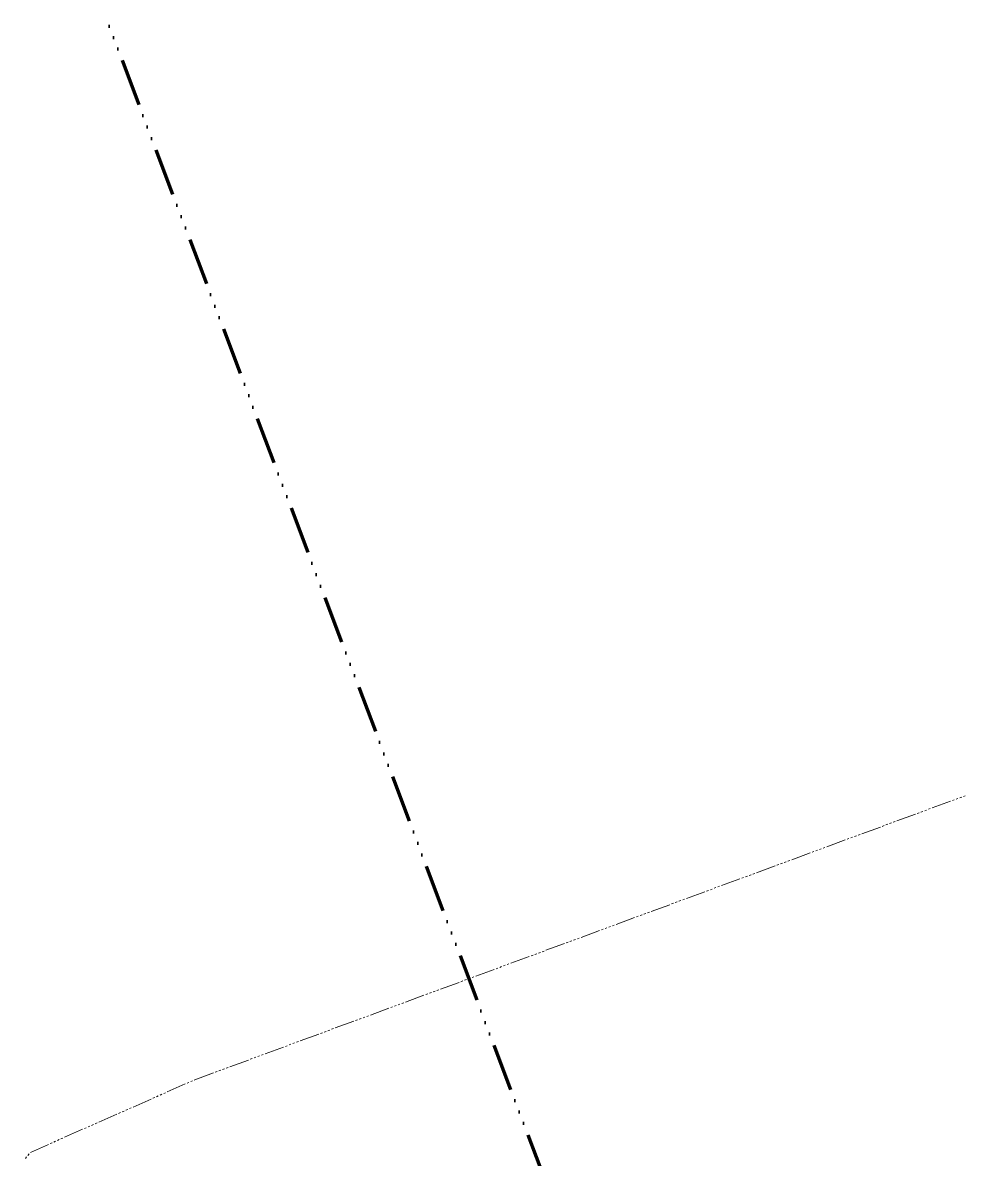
# Model space of a CAD drawing. Header units: millimetres. Extents: x 615240 to 617330, y 4151758 to 4153557.
# Drawn here: x 616286.3 to 616525.9, y 4152940 to 4153228.6 of the extents above; entities that cross this region are included whole.
import ezdxf
from ezdxf.xclip import XClip

# ---------------------------------------------------------------- set-up
doc = ezdxf.new("R2010")
doc.units = ezdxf.units.MM
doc.header["$XCLIPFRAME"] = 2
doc.linetypes.add('ACAD_ISO14W100', pattern=[24, 12, -3, 0, -3, 0, -3, 0, -3])
doc.layers.add('01_UYGALAN_TARAMA', color=26, linetype='Continuous', lineweight=20)
doc.layers.add('TRAFO_BOLGE_TUM', color=254, linetype='ACAD_ISO14W100', lineweight=70)

# ---------------------------------------------------------------- blocks, each defined once
blk = doc.blocks.new('fggg')
at = {"layer": '01_UYGALAN_TARAMA', "color": 252}
for p, q in [((616517.24, 4153029.19, 0.95), (616521.93, 4153030.92, 0.95)), ((616522.4, 4153031.1, 0.95), (616522.87, 4153031.27, 0.95)), ((616523.34, 4153031.44, 0.95), (616523.81, 4153031.61, 0.95)), ((616524.28, 4153031.79, 0.95), (616524.75, 4153031.96, 0.95)), ((616525.21, 4153032.13, 0.95), (616525.68, 4153032.31, 0.95)), ((616513.49, 4153027.81, 0.95), (616513.96, 4153027.98, 0.95)), ((616514.42, 4153028.16, 0.95), (616514.89, 4153028.33, 0.95)), ((616515.36, 4153028.5, 0.95), (616515.83, 4153028.67, 0.95)), ((616516.3, 4153028.85, 0.95), (616516.77, 4153029.02, 0.95)), ((616505.51, 4153024.87, 0.95), (616505.98, 4153025.04, 0.95)), ((616506.45, 4153025.22, 0.95), (616506.92, 4153025.39, 0.95)), ((616507.39, 4153025.56, 0.95), (616507.86, 4153025.73, 0.95)), ((616508.33, 4153025.91, 0.95), (616513.02, 4153027.64, 0.95)), ((616497.54, 4153021.93, 0.95), (616498.01, 4153022.1, 0.95)), ((616498.47, 4153022.28, 0.95), (616498.94, 4153022.45, 0.95)), ((616499.41, 4153022.62, 0.95), (616504.1, 4153024.35, 0.95)), ((616504.57, 4153024.52, 0.95), (616505.04, 4153024.7, 0.95)), ((616489.56, 4153018.99, 0.95), (616490.03, 4153019.16, 0.95)), ((616490.5, 4153019.34, 0.95), (616495.19, 4153021.06, 0.95)), ((616495.66, 4153021.24, 0.95), (616496.13, 4153021.41, 0.95)), ((616496.6, 4153021.58, 0.95), (616497.07, 4153021.76, 0.95)), ((616481.59, 4153016.05, 0.95), (616486.28, 4153017.78, 0.95)), ((616486.75, 4153017.95, 0.95), (616487.21, 4153018.12, 0.95)), ((616487.68, 4153018.3, 0.95), (616488.15, 4153018.47, 0.95)), ((616488.62, 4153018.64, 0.95), (616489.09, 4153018.82, 0.95)), ((616472.67, 4153012.76, 0.95), (616477.36, 4153014.49, 0.95)), ((616477.83, 4153014.67, 0.95), (616478.3, 4153014.84, 0.95)), ((616478.77, 4153015.01, 0.95), (616479.24, 4153015.18, 0.95)), ((616479.71, 4153015.36, 0.95), (616480.18, 4153015.53, 0.95)), ((616480.65, 4153015.7, 0.95), (616481.12, 4153015.88, 0.95)), ((616463.76, 4153009.48, 0.95), (616468.45, 4153011.21, 0.95)), ((616468.92, 4153011.38, 0.95), (616469.39, 4153011.55, 0.95)), ((616469.86, 4153011.73, 0.95), (616470.33, 4153011.9, 0.95)), ((616470.8, 4153012.07, 0.95), (616471.26, 4153012.24, 0.95)), ((616471.73, 4153012.42, 0.95), (616472.2, 4153012.59, 0.95)), ((616454.84, 4153006.19, 0.95), (616459.54, 4153007.92, 0.95)), ((616460, 4153008.09, 0.95), (616460.47, 4153008.27, 0.95)), ((616460.94, 4153008.44, 0.95), (616461.41, 4153008.61, 0.95)), ((616461.88, 4153008.79, 0.95), (616462.35, 4153008.96, 0.95)), ((616462.82, 4153009.13, 0.95), (616463.29, 4153009.3, 0.95)), ((616451.09, 4153004.81, 0.95), (616451.56, 4153004.98, 0.95)), ((616452.03, 4153005.15, 0.95), (616452.5, 4153005.33, 0.95)), ((616452.97, 4153005.5, 0.95), (616453.44, 4153005.67, 0.95)), ((616453.91, 4153005.85, 0.95), (616454.38, 4153006.02, 0.95)), ((616443.12, 4153001.87, 0.95), (616443.59, 4153002.04, 0.95)), ((616444.05, 4153002.21, 0.95), (616444.52, 4153002.39, 0.95)), ((616444.99, 4153002.56, 0.95), (616445.46, 4153002.73, 0.95)), ((616445.93, 4153002.91, 0.95), (616450.62, 4153004.63, 0.95)), ((616435.14, 4152998.93, 0.95), (616435.61, 4152999.1, 0.95)), ((616436.08, 4152999.27, 0.95), (616436.55, 4152999.45, 0.95)), ((616437.02, 4152999.62, 0.95), (616441.71, 4153001.35, 0.95)), ((616442.18, 4153001.52, 0.95), (616442.65, 4153001.69, 0.95)), ((616427.17, 4152995.99, 0.95), (616427.63, 4152996.16, 0.95)), ((616428.1, 4152996.33, 0.95), (616432.8, 4152998.06, 0.95)), ((616433.26, 4152998.24, 0.95), (616433.73, 4152998.41, 0.95)), ((616434.2, 4152998.58, 0.95), (616434.67, 4152998.75, 0.95)), ((616419.19, 4152993.05, 0.95), (616423.88, 4152994.78, 0.95)), ((616424.35, 4152994.95, 0.95), (616424.82, 4152995.12, 0.95)), ((616425.29, 4152995.3, 0.95), (616425.76, 4152995.47, 0.95)), ((616426.23, 4152995.64, 0.95), (616426.7, 4152995.81, 0.95)), ((616410.28, 4152989.76, 0.95), (616414.97, 4152991.49, 0.95)), ((616415.44, 4152991.66, 0.95), (616415.91, 4152991.84, 0.95)), ((616416.38, 4152992.01, 0.95), (616416.84, 4152992.18, 0.95)), ((616417.31, 4152992.36, 0.95), (616417.78, 4152992.53, 0.95)), ((616418.25, 4152992.7, 0.95), (616418.72, 4152992.87, 0.95)), ((616401.36, 4152986.48, 0.95), (616406.05, 4152988.2, 0.95)), ((616406.52, 4152988.38, 0.95), (616406.99, 4152988.55, 0.95)), ((616407.46, 4152988.72, 0.95), (616407.93, 4152988.9, 0.95)), ((616408.4, 4152989.07, 0.95), (616408.87, 4152989.24, 0.95)), ((616409.34, 4152989.42, 0.95), (616409.81, 4152989.59, 0.95)), ((616392.45, 4152983.19, 0.95), (616397.14, 4152984.92, 0.95)), ((616397.61, 4152985.09, 0.95), (616398.08, 4152985.26, 0.95)), ((616398.55, 4152985.44, 0.95), (616399.02, 4152985.61, 0.95)), ((616399.49, 4152985.78, 0.95), (616399.96, 4152985.96, 0.95)), ((616400.42, 4152986.13, 0.95), (616400.89, 4152986.3, 0.95)), ((616383.54, 4152979.9, 0.95), (616388.23, 4152981.63, 0.95)), ((616388.7, 4152981.81, 0.95), (616389.17, 4152981.98, 0.95)), ((616389.63, 4152982.15, 0.95), (616390.1, 4152982.32, 0.95)), ((616390.57, 4152982.5, 0.95), (616391.04, 4152982.67, 0.95)), ((616391.51, 4152982.84, 0.95), (616391.98, 4152983.02, 0.95)), ((616380.72, 4152978.87, 0.95), (616381.19, 4152979.04, 0.95)), ((616381.66, 4152979.21, 0.95), (616382.13, 4152979.38, 0.95)), ((616382.6, 4152979.56, 0.95), (616383.07, 4152979.73, 0.95)), ((616372.75, 4152975.93, 0.95), (616373.21, 4152976.1, 0.95)), ((616373.68, 4152976.27, 0.95), (616374.15, 4152976.44, 0.95)), ((616374.62, 4152976.62, 0.95), (616379.31, 4152978.35, 0.95)), ((616379.78, 4152978.52, 0.95), (616380.25, 4152978.69, 0.95)), ((616364.77, 4152972.99, 0.95), (616365.24, 4152973.16, 0.95)), ((616365.71, 4152973.33, 0.95), (616370.4, 4152975.06, 0.95)), ((616370.87, 4152975.23, 0.95), (616371.34, 4152975.41, 0.95)), ((616371.81, 4152975.58, 0.95), (616372.28, 4152975.75, 0.95)), ((616356.79, 4152970.05, 0.95), (616361.49, 4152971.77, 0.95)), ((616361.96, 4152971.95, 0.95), (616362.42, 4152972.12, 0.95)), ((616362.89, 4152972.29, 0.95), (616363.36, 4152972.47, 0.95)), ((616363.83, 4152972.64, 0.95), (616364.3, 4152972.81, 0.95)), ((616347.88, 4152966.76, 0.95), (616352.57, 4152968.49, 0.95)), ((616353.04, 4152968.66, 0.95), (616353.51, 4152968.83, 0.95)), ((616353.98, 4152969.01, 0.95), (616354.45, 4152969.18, 0.95)), ((616354.92, 4152969.35, 0.95), (616355.39, 4152969.53, 0.95)), ((616355.86, 4152969.7, 0.95), (616356.33, 4152969.87, 0.95)), ((616338.97, 4152963.47, 0.95), (616343.66, 4152965.2, 0.95)), ((616344.13, 4152965.38, 0.95), (616344.6, 4152965.55, 0.95)), ((616345.07, 4152965.72, 0.95), (616345.54, 4152965.89, 0.95)), ((616346, 4152966.07, 0.95), (616346.47, 4152966.24, 0.95)), ((616346.94, 4152966.41, 0.95), (616347.41, 4152966.59, 0.95)), ((616330.05, 4152960.19, 0.95), (616334.75, 4152961.92, 0.95)), ((616335.21, 4152962.09, 0.95), (616335.68, 4152962.26, 0.95)), ((616336.15, 4152962.44, 0.95), (616336.62, 4152962.61, 0.95)), ((616337.09, 4152962.78, 0.95), (616337.56, 4152962.95, 0.95)), ((616338.03, 4152963.13, 0.95), (616338.5, 4152963.3, 0.95)), ((616323.05, 4152957.09, 0.95), (616327.62, 4152959.11, 0.95)), ((616328.08, 4152959.32, 0.95), (616328.54, 4152959.52, 0.95)), ((616329, 4152959.72, 0.95), (616329.45, 4152959.92, 0.95)), ((616329.91, 4152960.12, 0.95), (616330.05, 4152960.19, 0.95)), ((616319.39, 4152955.48, 0.95), (616319.85, 4152955.68, 0.95)), ((616320.31, 4152955.88, 0.95), (616320.76, 4152956.09, 0.95)), ((616321.22, 4152956.29, 0.95), (616321.68, 4152956.49, 0.95)), ((616322.13, 4152956.69, 0.95), (616322.59, 4152956.89, 0.95)), ((616313.44, 4152952.85, 0.95), (616313.9, 4152953.06, 0.95)), ((616314.36, 4152953.26, 0.95), (616318.93, 4152955.28, 0.95)), ((616305.67, 4152949.42, 0.95), (616310.24, 4152951.44, 0.95)), ((616310.7, 4152951.64, 0.95), (616311.16, 4152951.84, 0.95)), ((616311.61, 4152952.05, 0.95), (616312.07, 4152952.25, 0.95)), ((616312.53, 4152952.45, 0.95), (616312.99, 4152952.65, 0.95)), ((616296.98, 4152945.58, 0.95), (616301.55, 4152947.6, 0.95)), ((616302.01, 4152947.81, 0.95), (616302.47, 4152948.01, 0.95)), ((616302.92, 4152948.21, 0.95), (616303.38, 4152948.41, 0.95)), ((616303.84, 4152948.61, 0.95), (616304.3, 4152948.81, 0.95)), ((616304.75, 4152949.02, 0.95), (616305.21, 4152949.22, 0.95)), ((616293.32, 4152943.97, 0.95), (616293.78, 4152944.17, 0.95)), ((616294.23, 4152944.37, 0.95), (616294.69, 4152944.57, 0.95)), ((616295.15, 4152944.78, 0.95), (616295.61, 4152944.98, 0.95)), ((616296.06, 4152945.18, 0.95), (616296.52, 4152945.38, 0.95)), ((616287.64, 4152940.96, 0.95), (616287.96, 4152941.35, 0.95)), ((616288.28, 4152941.73, 0.95), (616288.29, 4152941.75, 0.95)), ((616288.29, 4152941.75, 0.95), (616292.86, 4152943.77, 0.95)), ((616287.01, 4152940.19, 0.95), (616287.32, 4152940.58, 0.95))]:
    blk.add_line(p, q, dxfattribs=at)

msp = doc.modelspace()

# ---------------------------------------------------------------- linework, layer by layer
at = {"layer": 'TRAFO_BOLGE_TUM', "flags": 128}
msp.add_lwpolyline([(615609.21, 4152146.51), (615609.2, 4152146.5), (615364.24, 4152356.59), (615363.55, 4152357.29), (615362.95, 4152358.15), (615362.51, 4152359.1), (615362.24, 4152360.11), (615362.14, 4152361.15), (615362.24, 4152362.19), (615362.45, 4152362.98), (615362.43, 4152362.99), (615383.16, 4152427.39), (615383.24, 4152427.6), (615383.37, 4152427.88), (615383.35, 4152427.88), (615484.65, 4152667.65), (615484.98, 4152668.31), (615485.58, 4152669.17), (615486.15, 4152669.73), (615486.14, 4152669.74), (616077.97, 4153209.43), (616078.15, 4153209.6), (616079.01, 4153210.2), (616079.07, 4153210.22), (616079.06, 4153210.23), (616244.06, 4153303.22), (616244.96, 4153303.63), (616245.97, 4153303.9), (616247.01, 4153303.99), (616248.05, 4153303.9), (616248.33, 4153303.83), (616248.33, 4153303.84), (616279.31, 4153296.85), (616280.04, 4153296.64), (616280.99, 4153296.2), (616281.85, 4153295.6), (616282.59, 4153294.86), (616283.19, 4153294), (616283.6, 4153293.12), (616283.6, 4153293.12), (616602.79, 4152447.65), (616602.81, 4152447.58), (616603.08, 4152446.57), (616603.17, 4152445.53), (616603.08, 4152444.49), (616602.81, 4152443.48), (616602.37, 4152442.53), (616601.96, 4152441.95), (616601.98, 4152441.94), (616551.95, 4152374.9), (616551.74, 4152374.63), (616551.01, 4152373.9), (616551.01, 4152373.9), (616225.67, 4152099.76), (616225.66, 4152099.75), (616225.39, 4152099.56), (616225.4, 4152099.54), (616182.92, 4152067.76), (616182.33, 4152067.37), (616182.29, 4152067.35), (616182.29, 4152067.35), (616150.33, 4152049.2), (616150.27, 4152049.18), (616150.28, 4152049.17), (616075.07, 4152007.46), (616074.21, 4152007.06), (616073.2, 4152006.79), (616072.16, 4152006.7), (616071.12, 4152006.79), (616070.43, 4152006.98), (616070.43, 4152006.96), (615611.38, 4152145.31), (615611.06, 4152145.42), (615610.11, 4152145.86), (615609.25, 4152146.46), (615609.21, 4152146.51), (615609.21, 4152146.51)], dxfattribs=at)

# ---------------------------------------------------------------- block references
ref = msp.add_blockref('fggg', (0, 0))
XClip(ref).set_block_clipping_path([(615240.4021353753, 4153557.293983656), (616576.5432835864, 4153557.293983656), (616576.5432835864, 4152657.5), (617142.5, 4152657.5), (617142.5, 4151777.5), (615240.4021353753, 4151757.5), (615240.4021353753, 4152657.5)])

doc.saveas('drawing.dxf')
